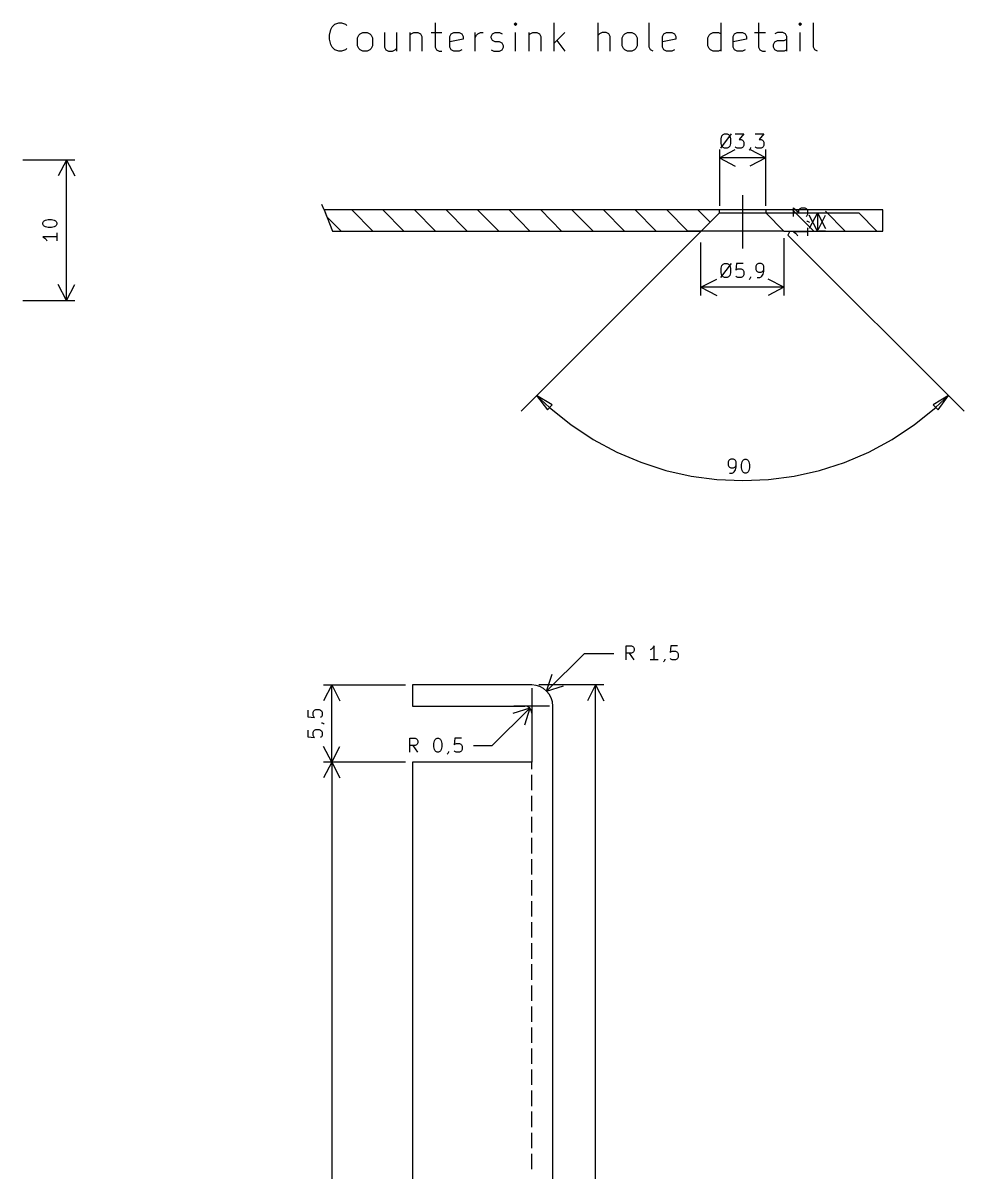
# Model space of a CAD drawing. Header units: millimetres. Extents: x 132 to 491, y -200 to -1.
# Drawn here: x 423.8 to 490.8, y -83 to -1.1 of the extents above; entities that cross this region are included whole.
import ezdxf

# ---------------------------------------------------------------- set-up
doc = ezdxf.new("R2010")
doc.units = ezdxf.units.MM
doc.layers.add('User.3', color=254, linetype='CONTINUOUS', true_color=0xb4dbd2)
doc.layers.add('User.4', color=57, linetype='CONTINUOUS', true_color=0x484848)

msp = doc.modelspace()

# ---------------------------------------------------------------- linework, layer by layer
at = {"layer": 'User.3', "linetype": 'CONTINUOUS'}
for p, q in [((445.644109, -1.99158), (445.739347, -1.610628)), ((445.739347, -1.610628), (445.834585, -1.420152)), ((445.834585, -1.420152), (446.025061, -1.229676)), ((446.025061, -1.229676), (446.310776, -1.134438)), ((446.310776, -1.134438), (446.501252, -1.134438)), ((446.501252, -1.134438), (446.786966, -1.229676)), ((446.786966, -1.229676), (446.882204, -1.324914)), ((453.167919, -1.134438), (453.167919, -2.848723)), ((458.882205, -1.134438), (458.786967, -1.229676)), ((458.786967, -1.229676), (458.882205, -1.324914)), ((458.977443, -1.229676), (458.882205, -1.134438)), ((458.882205, -1.134438), (458.882205, -1.324914)), ((458.882205, -1.324914), (458.977443, -1.229676)), ((461.64411, -3.134438), (461.64411, -1.134438)), ((464.786968, -3.134438), (464.786968, -1.134438)), ((468.406016, -2.848723), (468.406016, -1.134438)), ((473.548874, -3.134438), (473.548874, -1.134438)), ((476.215541, -1.134438), (476.215541, -2.848723)), ((479.167922, -1.134438), (479.072684, -1.229676)), ((479.072684, -1.229676), (479.167922, -1.324914)), ((479.26316, -1.229676), (479.167922, -1.134438)), ((479.167922, -1.134438), (479.167922, -1.324914)), ((479.167922, -1.324914), (479.26316, -1.229676)), ((480.120303, -2.848723), (480.120303, -1.134438)), ((445.644109, -2.277295), (445.644109, -1.99158)), ((445.739347, -2.658247), (445.644109, -2.277295)), ((447.644109, -2.182057), (447.739347, -1.99158)), ((447.644109, -2.753485), (447.644109, -2.182057)), ((447.739347, -1.99158), (447.834585, -1.896342)), ((447.834585, -1.896342), (448.025061, -1.801104)), ((448.025061, -1.801104), (448.310776, -1.801104)), ((448.310776, -1.801104), (448.501252, -1.896342)), ((448.501252, -1.896342), (448.59649, -1.99158)), ((448.59649, -1.99158), (448.691728, -2.182057)), ((448.691728, -2.182057), (448.691728, -2.753485)), ((449.548871, -1.801104), (449.548871, -2.848723)), ((450.406014, -1.801104), (450.406014, -3.134438)), ((451.358395, -1.801104), (451.358395, -3.134438)), ((451.358395, -1.99158), (451.453633, -1.896342)), ((451.453633, -1.896342), (451.644109, -1.801104)), ((451.644109, -1.801104), (451.929824, -1.801104)), ((451.929824, -1.801104), (452.1203, -1.896342)), ((452.1203, -1.896342), (452.215538, -2.086819)), ((452.215538, -2.086819), (452.215538, -3.134438)), ((452.882205, -1.801104), (453.644109, -1.801104)), ((454.215538, -2.086819), (454.310776, -1.896342)), ((454.215538, -2.848723), (454.215538, -2.086819)), ((455.167919, -2.277295), (454.215538, -2.467771)), ((454.310776, -1.896342), (454.501252, -1.801104)), ((454.501252, -1.801104), (454.882205, -1.801104)), ((454.882205, -1.801104), (455.072681, -1.896342)), ((455.072681, -1.896342), (455.167919, -2.086819)), ((455.167919, -2.086819), (455.167919, -2.277295)), ((456.025062, -3.134438), (456.025062, -1.801104)), ((456.025062, -2.182057), (456.1203, -1.99158)), ((456.1203, -1.99158), (456.215538, -1.896342)), ((456.215538, -1.896342), (456.406014, -1.801104)), ((456.406014, -1.801104), (456.596491, -1.801104)), ((457.167919, -2.086819), (457.263157, -1.896342)), ((457.167919, -2.182057), (457.167919, -2.086819)), ((457.263157, -2.372533), (457.167919, -2.182057)), ((457.263157, -1.896342), (457.453633, -1.801104)), ((457.453633, -2.467771), (457.263157, -2.372533)), ((457.453633, -1.801104), (457.739347, -1.801104)), ((457.739347, -1.801104), (457.929824, -1.896342)), ((458.882205, -3.134438), (458.882205, -1.801104)), ((459.834586, -1.801104), (459.834586, -3.134438)), ((459.834586, -1.99158), (459.929824, -1.896342)), ((459.929824, -1.896342), (460.1203, -1.801104)), ((460.1203, -1.801104), (460.406015, -1.801104)), ((460.406015, -1.801104), (460.596491, -1.896342)), ((460.596491, -1.896342), (460.691729, -2.086819)), ((460.691729, -2.086819), (460.691729, -3.134438)), ((462.406015, -1.801104), (461.64411, -2.563009)), ((461.834586, -2.372533), (462.406015, -3.134438)), ((464.882206, -1.896342), (464.786968, -1.99158)), ((465.072682, -1.801104), (464.882206, -1.896342)), ((465.358397, -1.801104), (465.072682, -1.801104)), ((465.548873, -1.896342), (465.358397, -1.801104)), ((465.644111, -2.086819), (465.548873, -1.896342)), ((465.644111, -3.134438), (465.644111, -2.086819)), ((466.501254, -2.182057), (466.596492, -1.99158)), ((466.501254, -2.753485), (466.501254, -2.182057)), ((466.596492, -1.99158), (466.69173, -1.896342)), ((466.69173, -1.896342), (466.882206, -1.801104)), ((466.882206, -1.801104), (467.167921, -1.801104)), ((467.167921, -1.801104), (467.358397, -1.896342)), ((467.358397, -1.896342), (467.453635, -1.99158)), ((467.453635, -1.99158), (467.548873, -2.182057)), ((467.548873, -2.182057), (467.548873, -2.753485)), ((469.358397, -2.086819), (469.453635, -1.896342)), ((469.358397, -2.848723), (469.358397, -2.086819)), ((470.310778, -2.277295), (469.358397, -2.467771)), ((469.453635, -1.896342), (469.644111, -1.801104)), ((469.644111, -1.801104), (470.025064, -1.801104)), ((470.025064, -1.801104), (470.21554, -1.896342)), ((470.21554, -1.896342), (470.310778, -2.086819)), ((470.310778, -2.086819), (470.310778, -2.277295)), ((472.596493, -2.182057), (472.691731, -1.99158)), ((472.596493, -2.753485), (472.596493, -2.182057)), ((472.691731, -1.99158), (472.786969, -1.896342)), ((472.786969, -1.896342), (472.977445, -1.801104)), ((472.977445, -1.801104), (473.358398, -1.801104)), ((473.358398, -1.801104), (473.548874, -1.896342)), ((474.406017, -2.086819), (474.501255, -1.896342)), ((474.406017, -2.848723), (474.406017, -2.086819)), ((475.358398, -2.277295), (474.406017, -2.467771)), ((474.501255, -1.896342), (474.691731, -1.801104)), ((474.691731, -1.801104), (475.072684, -1.801104)), ((475.072684, -1.801104), (475.26316, -1.896342)), ((475.26316, -1.896342), (475.358398, -2.086819)), ((475.358398, -2.086819), (475.358398, -2.277295)), ((475.929827, -1.801104), (476.691731, -1.801104)), ((477.548874, -1.801104), (477.358398, -1.896342)), ((477.358398, -2.467771), (477.548874, -2.372533)), ((477.929827, -1.801104), (477.548874, -1.801104)), ((477.548874, -2.372533), (478.025065, -2.372533)), ((478.120303, -1.896342), (477.929827, -1.801104)), ((478.025065, -2.372533), (478.215541, -2.277295)), ((478.215541, -2.086819), (478.120303, -1.896342)), ((478.215541, -3.134438), (478.215541, -2.086819)), ((479.167922, -3.134438), (479.167922, -1.801104)), ((445.834585, -2.848723), (445.739347, -2.658247)), ((446.025061, -3.0392), (445.834585, -2.848723)), ((446.310776, -3.134438), (446.025061, -3.0392)), ((446.501252, -3.134438), (446.310776, -3.134438)), ((446.786966, -3.0392), (446.501252, -3.134438)), ((446.882204, -2.943961), (446.786966, -3.0392)), ((447.739347, -2.943961), (447.644109, -2.753485)), ((447.834585, -3.0392), (447.739347, -2.943961)), ((448.025061, -3.134438), (447.834585, -3.0392)), ((448.310776, -3.134438), (448.025061, -3.134438)), ((448.501252, -3.0392), (448.310776, -3.134438)), ((448.59649, -2.943961), (448.501252, -3.0392)), ((448.691728, -2.753485), (448.59649, -2.943961)), ((449.548871, -2.848723), (449.644109, -3.0392)), ((449.644109, -3.0392), (449.834585, -3.134438)), ((449.834585, -3.134438), (450.1203, -3.134438)), ((450.1203, -3.134438), (450.310776, -3.0392)), ((450.310776, -3.0392), (450.406014, -2.943961)), ((453.167919, -2.848723), (453.263157, -3.0392)), ((453.263157, -3.0392), (453.453633, -3.134438)), ((453.453633, -3.134438), (453.644109, -3.134438)), ((454.310776, -3.0392), (454.215538, -2.848723)), ((454.501252, -3.134438), (454.310776, -3.0392)), ((454.882205, -3.134438), (454.501252, -3.134438)), ((455.072681, -3.0392), (454.882205, -3.134438)), ((457.167919, -3.0392), (457.358395, -3.134438)), ((457.358395, -3.134438), (457.739347, -3.134438)), ((457.739347, -2.467771), (457.453633, -2.467771)), ((457.929824, -2.563009), (457.739347, -2.467771)), ((457.739347, -3.134438), (457.929824, -3.0392)), ((458.025062, -2.753485), (457.929824, -2.563009)), ((457.929824, -3.0392), (458.025062, -2.848723)), ((458.025062, -2.848723), (458.025062, -2.753485)), ((466.596492, -2.943961), (466.501254, -2.753485)), ((466.69173, -3.0392), (466.596492, -2.943961)), ((466.882206, -3.134438), (466.69173, -3.0392)), ((467.167921, -3.134438), (466.882206, -3.134438)), ((467.358397, -3.0392), (467.167921, -3.134438)), ((467.453635, -2.943961), (467.358397, -3.0392)), ((467.548873, -2.753485), (467.453635, -2.943961)), ((468.501254, -3.0392), (468.406016, -2.848723)), ((468.69173, -3.134438), (468.501254, -3.0392)), ((469.453635, -3.0392), (469.358397, -2.848723)), ((469.644111, -3.134438), (469.453635, -3.0392)), ((470.025064, -3.134438), (469.644111, -3.134438)), ((470.21554, -3.0392), (470.025064, -3.134438)), ((472.691731, -2.943961), (472.596493, -2.753485)), ((472.786969, -3.0392), (472.691731, -2.943961)), ((472.977445, -3.134438), (472.786969, -3.0392)), ((473.358398, -3.134438), (472.977445, -3.134438)), ((473.548874, -3.0392), (473.358398, -3.134438)), ((474.501255, -3.0392), (474.406017, -2.848723)), ((474.691731, -3.134438), (474.501255, -3.0392)), ((475.072684, -3.134438), (474.691731, -3.134438)), ((475.26316, -3.0392), (475.072684, -3.134438)), ((476.215541, -2.848723), (476.310779, -3.0392)), ((476.310779, -3.0392), (476.501255, -3.134438)), ((476.501255, -3.134438), (476.691731, -3.134438)), ((477.26316, -2.658247), (477.358398, -2.467771)), ((477.26316, -2.848723), (477.26316, -2.658247)), ((477.358398, -3.0392), (477.26316, -2.848723)), ((477.548874, -3.134438), (477.358398, -3.0392)), ((478.025065, -3.134438), (477.548874, -3.134438)), ((478.215541, -3.0392), (478.025065, -3.134438)), ((480.215541, -3.0392), (480.120303, -2.848723)), ((480.406017, -3.134438), (480.215541, -3.0392)), ((474.258001, -9.043451), (473.496097, -10.043451)), ((473.543716, -9.376784), (473.591335, -9.186308)), ((473.543716, -9.710117), (473.543716, -9.376784)), ((473.591335, -9.900593), (473.543716, -9.710117)), ((473.591335, -9.186308), (473.686573, -9.09107)), ((473.686573, -9.09107), (473.781811, -9.043451)), ((473.781811, -9.043451), (473.972287, -9.043451)), ((473.972287, -9.043451), (474.067525, -9.09107)), ((474.067525, -9.09107), (474.162763, -9.186308)), ((474.162763, -9.186308), (474.210382, -9.376784)), ((474.210382, -9.710117), (474.162763, -9.900593)), ((474.210382, -9.376784), (474.210382, -9.710117)), ((474.543716, -9.043451), (475.162763, -9.043451)), ((475.162763, -9.043451), (474.82943, -9.424403)), ((474.82943, -9.424403), (474.972287, -9.424403)), ((474.972287, -9.424403), (475.067525, -9.472022)), ((475.067525, -9.472022), (475.115144, -9.519641)), ((475.115144, -9.519641), (475.162763, -9.614879)), ((475.162763, -9.614879), (475.162763, -9.852974)), ((475.972287, -9.043451), (476.591334, -9.043451)), ((476.591334, -9.043451), (476.258001, -9.424403)), ((476.258001, -9.424403), (476.400858, -9.424403)), ((476.400858, -9.424403), (476.496096, -9.472022)), ((476.496096, -9.472022), (476.543715, -9.519641)), ((476.543715, -9.519641), (476.591334, -9.614879)), ((476.591334, -9.614879), (476.591334, -9.852974)), ((473.416581, -10.738632), (474.543085, -10.152211)), ((473.416581, -10.152212), (473.416581, -14.160268)), ((473.686573, -9.995832), (473.591335, -9.900593)), ((473.781811, -10.043451), (473.686573, -9.995832)), ((473.972287, -10.043451), (473.781811, -10.043451)), ((474.067525, -9.995832), (473.972287, -10.043451)), ((474.162763, -9.900593), (474.067525, -9.995832)), ((474.591335, -9.995832), (474.543716, -9.948212)), ((474.686573, -10.043451), (474.591335, -9.995832)), ((474.972287, -10.043451), (474.686573, -10.043451)), ((475.067525, -9.995832), (474.972287, -10.043451)), ((475.115144, -9.948212), (475.067525, -9.995832)), ((475.162763, -9.852974), (475.115144, -9.948212)), ((475.591335, -10.138689), (475.543716, -10.186308)), ((475.638954, -10.043451), (475.591335, -10.138689)), ((476.71847, -10.738632), (475.591966, -10.152211)), ((475.638954, -9.995832), (475.638954, -10.043451)), ((476.019906, -9.995832), (475.972287, -9.948212)), ((476.115144, -10.043451), (476.019906, -9.995832)), ((476.400858, -10.043451), (476.115144, -10.043451)), ((476.496096, -9.995832), (476.400858, -10.043451)), ((476.543715, -9.948212), (476.496096, -9.995832)), ((476.591334, -9.852974), (476.543715, -9.948212)), ((476.71847, -14.161368), (476.71847, -10.152212)), ((427.48642, -10.9), (423.8, -10.9)), ((426.9, -10.9), (426.313579, -12.026504)), ((426.9, -20.9), (426.9, -10.9)), ((426.9, -10.9), (427.486421, -12.026504)), ((476.71847, -10.738632), (473.416581, -10.738632)), ((473.416581, -10.738632), (474.543085, -11.325053)), ((476.71847, -10.738632), (475.591966, -11.325053)), ((475.067472, -13.391367), (475.067472, -14.661368)), ((445.254399, -14.438019), (445.095644, -14.056985)), ((445.254399, -14.438019), (445.4449, -14.945983)), ((445.254399, -14.438019), (445.857644, -15.96198)), ((473.416581, -14.438019), (445.254399, -14.438019)), ((447.222889, -14.438019), (448.715139, -15.96198)), ((449.445391, -14.438019), (450.937631, -15.96198)), ((451.699631, -14.438019), (453.191881, -15.96198)), ((453.953879, -14.438019), (455.446121, -15.96198)), ((456.176371, -14.438019), (457.700369, -15.96198)), ((458.430621, -14.438019), (459.922861, -15.96198)), ((460.684861, -14.438019), (462.177111, -15.96198)), ((462.907361, -14.438019), (464.431351, -15.96198)), ((465.161601, -14.438019), (466.653851, -15.96198)), ((467.415851, -14.438019), (468.908091, -15.96198)), ((469.670091, -14.438019), (471.162341, -15.96198)), ((471.892593, -14.438019), (472.749838, -15.327017)), ((472.114834, -15.96198), (473.416581, -14.660268)), ((473.416581, -14.660268), (472.749838, -15.327017)), ((473.416581, -14.660268), (473.416581, -14.438019)), ((476.718579, -14.438019), (473.416581, -14.438019)), ((473.416581, -14.660268), (476.71847, -14.660268)), ((475.067472, -14.661368), (475.067472, -15.963083)), ((476.718579, -14.438019), (476.71847, -14.439117)), ((476.71847, -14.439117), (476.71847, -14.660268)), ((485.06872, -14.439117), (476.71847, -14.439117)), ((476.71847, -14.661368), (478.020222, -15.963083)), ((476.718579, -14.660268), (483.349688, -14.660268)), ((478.623469, -14.439117), (480.147472, -15.963083)), ((478.706386, -14.930171), (478.706386, -14.311124)), ((478.706386, -14.311124), (479.087338, -14.644457)), ((479.087338, -14.5016), (479.134957, -14.406362)), ((479.087338, -14.644457), (479.087338, -14.5016)), ((479.134957, -14.406362), (479.182576, -14.358743)), ((479.182576, -14.358743), (479.277814, -14.311124)), ((479.277814, -14.311124), (479.515909, -14.311124)), ((479.515909, -14.311124), (479.611147, -14.358743)), ((479.611147, -14.358743), (479.658767, -14.406362)), ((479.658767, -14.406362), (479.706386, -14.5016)), ((479.706386, -14.5016), (479.706386, -14.787314)), ((480.401567, -14.660268), (479.815146, -15.786772)), ((480.401567, -14.660268), (480.401567, -15.96198)), ((480.401567, -14.660268), (480.987988, -15.786772)), ((480.534134, -14.660268), (480.987987, -14.660268)), ((480.985096, -14.547571), (482.370063, -15.96198)), ((483.349688, -14.660268), (484.624314, -15.96198)), ((485.06872, -15.963083), (485.06872, -14.439117)), ((425.204819, -15.37619), (425.252438, -15.280952)), ((425.204819, -15.471428), (425.204819, -15.37619)), ((425.252438, -15.566666), (425.204819, -15.471428)), ((425.252438, -15.280952), (425.300057, -15.233333)), ((425.300057, -15.233333), (425.395295, -15.185714)), ((425.395295, -15.185714), (425.585771, -15.138095)), ((425.585771, -15.138095), (425.823866, -15.138095)), ((425.823866, -15.138095), (426.014342, -15.185714)), ((426.014342, -15.185714), (426.10958, -15.233333)), ((426.10958, -15.233333), (426.1572, -15.280952)), ((426.1572, -15.280952), (426.204819, -15.37619)), ((426.204819, -15.471428), (426.1572, -15.566666)), ((426.204819, -15.37619), (426.204819, -15.471428)), ((445.4449, -14.945983), (446.460889, -15.96198)), ((479.658767, -14.882552), (479.611147, -14.930171)), ((479.706386, -14.787314), (479.658767, -14.882552)), ((479.658767, -15.263504), (479.706386, -15.263504)), ((479.706386, -15.263504), (479.801624, -15.311123)), ((479.801624, -15.311123), (479.849243, -15.358742)), ((480.401567, -15.96198), (479.815146, -14.835476)), ((480.401567, -15.96198), (480.987988, -14.835476)), ((425.300057, -15.614285), (425.252438, -15.566666)), ((425.395295, -15.661904), (425.300057, -15.614285)), ((425.585771, -15.709523), (425.395295, -15.661904)), ((425.823866, -15.709523), (425.585771, -15.709523)), ((426.014342, -15.661904), (425.823866, -15.709523)), ((426.10958, -15.614285), (426.014342, -15.661904)), ((426.1572, -15.566666), (426.10958, -15.614285)), ((426.204819, -16.090476), (426.204819, -16.661904)), ((445.857644, -15.96198), (472.114834, -15.96198)), ((472.114834, -15.962017), (459.287866, -28.788952)), ((478.020328, -15.96198), (471.162341, -15.96198)), ((475.067472, -15.963083), (475.067472, -17.201352)), ((478.020222, -15.963083), (485.06872, -15.963083)), ((478.43307, -15.96198), (478.306076, -16.247765)), ((478.306076, -16.247765), (490.847295, -28.788952)), ((478.43307, -15.96198), (482.370063, -15.96198)), ((479.706386, -16.025409), (478.706386, -16.025409)), ((478.706386, -16.025409), (478.849243, -16.120647)), ((478.849243, -16.120647), (478.944481, -16.215885)), ((478.944481, -16.215885), (478.9921, -16.311123)), ((479.706386, -15.739695), (479.706386, -16.311123)), ((480.987987, -15.96198), (480.534134, -15.96198)), ((426.204819, -16.37619), (425.204819, -16.37619)), ((425.204819, -16.37619), (425.347676, -16.471428)), ((425.347676, -16.471428), (425.442914, -16.566666)), ((425.442914, -16.566666), (425.490533, -16.661904)), ((472.10135, -20.550052), (472.10135, -16.763632)), ((478.020328, -16.46198), (478.020328, -20.550052)), ((474.251315, -18.268451), (473.489411, -19.268451)), ((473.53703, -18.601784), (473.584649, -18.411308)), ((473.53703, -18.935117), (473.53703, -18.601784)), ((473.584649, -18.411308), (473.679887, -18.31607)), ((473.679887, -18.31607), (473.775125, -18.268451)), ((473.775125, -18.268451), (473.965601, -18.268451)), ((473.965601, -18.268451), (474.060839, -18.31607)), ((474.060839, -18.31607), (474.156077, -18.411308)), ((474.156077, -18.411308), (474.203696, -18.601784)), ((474.203696, -18.601784), (474.203696, -18.935117)), ((474.632268, -18.268451), (474.584649, -18.744641)), ((474.584649, -18.744641), (474.632268, -18.697022)), ((475.108458, -18.268451), (474.632268, -18.268451)), ((474.632268, -18.697022), (474.727506, -18.649403)), ((474.727506, -18.649403), (474.965601, -18.649403)), ((474.965601, -18.649403), (475.060839, -18.697022)), ((475.060839, -18.697022), (475.108458, -18.744641)), ((475.108458, -18.744641), (475.156077, -18.839879)), ((476.060839, -18.363689), (476.01322, -18.458927)), ((476.01322, -18.458927), (476.01322, -18.697022)), ((476.01322, -18.697022), (476.060839, -18.79226)), ((476.108458, -18.31607), (476.060839, -18.363689)), ((476.060839, -18.79226), (476.108458, -18.839879)), ((476.203696, -18.268451), (476.108458, -18.31607)), ((476.394172, -18.268451), (476.203696, -18.268451)), ((476.48941, -18.31607), (476.394172, -18.268451)), ((476.537029, -18.363689), (476.48941, -18.31607)), ((476.48941, -18.839879), (476.537029, -18.79226)), ((476.584648, -18.458927), (476.537029, -18.363689)), ((476.537029, -18.79226), (476.584648, -18.697022)), ((476.584648, -18.839879), (476.584648, -18.458927)), ((472.10135, -19.963632), (473.227854, -19.377211)), ((473.584649, -19.125593), (473.53703, -18.935117)), ((473.679887, -19.220832), (473.584649, -19.125593)), ((473.775125, -19.268451), (473.679887, -19.220832)), ((473.965601, -19.268451), (473.775125, -19.268451)), ((474.060839, -19.220832), (473.965601, -19.268451)), ((474.156077, -19.125593), (474.060839, -19.220832)), ((474.203696, -18.935117), (474.156077, -19.125593)), ((474.632268, -19.220832), (474.584649, -19.173212)), ((474.727506, -19.268451), (474.632268, -19.220832)), ((474.965601, -19.268451), (474.727506, -19.268451)), ((475.060839, -19.220832), (474.965601, -19.268451)), ((475.108458, -19.173212), (475.060839, -19.220832)), ((475.156077, -19.077974), (475.108458, -19.173212)), ((475.156077, -18.839879), (475.156077, -19.077974)), ((475.584649, -19.363689), (475.53703, -19.411308)), ((475.632268, -19.268451), (475.584649, -19.363689)), ((475.632268, -19.220832), (475.632268, -19.268451)), ((476.108458, -18.839879), (476.203696, -18.887498)), ((476.108458, -19.268451), (476.298934, -19.268451)), ((476.203696, -18.887498), (476.394172, -18.887498)), ((476.298934, -19.268451), (476.394172, -19.220832)), ((476.394172, -18.887498), (476.48941, -18.839879)), ((476.394172, -19.220832), (476.441791, -19.173212)), ((476.441791, -19.173212), (476.537029, -19.030355)), ((476.537029, -19.030355), (476.584648, -18.839879)), ((478.020328, -19.963632), (476.893824, -19.377211)), ((426.9, -20.9), (426.313579, -19.773496)), ((426.9, -20.9), (427.486421, -19.773496)), ((478.020328, -19.963632), (472.10135, -19.963632)), ((472.10135, -19.963632), (473.227854, -20.550053)), ((478.020328, -19.963632), (476.893824, -20.550053)), ((423.8, -20.9), (427.48642, -20.9)), ((460.399112, -27.67774), (461.161112, -28.693738)), ((461.319865, -28.53497), (460.399112, -27.67774)), ((461.510357, -28.344453), (460.399112, -27.67774)), ((489.736049, -27.67774), (488.656551, -28.344453)), ((488.815306, -28.53497), (489.736049, -27.67774)), ((489.005799, -28.693738), (489.736049, -27.67774)), ((461.161112, -28.693738), (461.510357, -28.344453)), ((461.319865, -28.53497), (461.321379, -28.521235)), ((461.321379, -28.521235), (462.838204, -29.74464)), ((487.323837, -29.748266), (488.841024, -28.525309)), ((488.656551, -28.344453), (489.005799, -28.693738)), ((488.841024, -28.525309), (488.815306, -28.53497)), ((462.838204, -29.74464), (464.436242, -30.804967)), ((485.725486, -30.808119), (487.323837, -29.748266)), ((464.436242, -30.804967), (466.103895, -31.702214)), ((484.057568, -31.704872), (485.725486, -30.808119)), ((466.103895, -31.702214), (467.829563, -32.436378)), ((482.331682, -32.438525), (484.057568, -31.704872)), ((467.829563, -32.436378), (469.601649, -33.007458)), ((474.088129, -32.303689), (474.04051, -32.398927)), ((474.04051, -32.398927), (474.04051, -32.637022)), ((474.04051, -32.637022), (474.088129, -32.73226)), ((474.135748, -32.25607), (474.088129, -32.303689)), ((474.088129, -32.73226), (474.135748, -32.779879)), ((474.230986, -32.208451), (474.135748, -32.25607)), ((474.421462, -32.208451), (474.230986, -32.208451)), ((474.5167, -32.25607), (474.421462, -32.208451)), ((474.564319, -32.303689), (474.5167, -32.25607)), ((474.5167, -32.779879), (474.564319, -32.73226)), ((474.611938, -32.398927), (474.564319, -32.303689)), ((474.564319, -32.73226), (474.611938, -32.637022)), ((474.611938, -32.779879), (474.611938, -32.398927)), ((474.992891, -32.589403), (475.04051, -32.398927)), ((474.992891, -32.827498), (474.992891, -32.589403)), ((475.04051, -32.398927), (475.088129, -32.303689)), ((475.088129, -32.303689), (475.135748, -32.25607)), ((475.135748, -32.25607), (475.230986, -32.208451)), ((475.230986, -32.208451), (475.326224, -32.208451)), ((475.326224, -32.208451), (475.421462, -32.25607)), ((475.421462, -32.25607), (475.469081, -32.303689)), ((475.469081, -32.303689), (475.5167, -32.398927)), ((475.5167, -32.398927), (475.564319, -32.589403)), ((475.564319, -32.589403), (475.564319, -32.827498)), ((480.559427, -33.00908), (482.331682, -32.438525)), ((469.601649, -33.007458), (471.408554, -33.415453)), ((471.408554, -33.415453), (473.238681, -33.66036)), ((474.135748, -32.779879), (474.230986, -32.827498)), ((474.135748, -33.208451), (474.326224, -33.208451)), ((474.230986, -32.827498), (474.421462, -32.827498)), ((474.326224, -33.208451), (474.421462, -33.160832)), ((474.421462, -32.827498), (474.5167, -32.779879)), ((474.421462, -33.160832), (474.469081, -33.113212)), ((474.469081, -33.113212), (474.564319, -32.970355)), ((474.564319, -32.970355), (474.611938, -32.779879)), ((475.04051, -33.017974), (474.992891, -32.827498)), ((475.088129, -33.113212), (475.04051, -33.017974)), ((475.135748, -33.160832), (475.088129, -33.113212)), ((475.230986, -33.208451), (475.135748, -33.160832)), ((475.326224, -33.208451), (475.230986, -33.208451)), ((475.421462, -33.160832), (475.326224, -33.208451)), ((475.469081, -33.113212), (475.421462, -33.160832)), ((475.5167, -33.017974), (475.469081, -33.113212)), ((475.564319, -32.827498), (475.5167, -33.017974)), ((476.922202, -33.660905), (478.752401, -33.41654)), ((478.752401, -33.41654), (480.559427, -33.00908)), ((473.238681, -33.66036), (475.08043, -33.742178)), ((475.08043, -33.742178), (476.922202, -33.660905)), ((466.766667, -46.500082), (466.766667, -45.500082)), ((466.766667, -45.500082), (467.147619, -45.500082)), ((467.147619, -45.500082), (467.242857, -45.547701)), ((467.242857, -45.547701), (467.290476, -45.59532)), ((467.290476, -45.59532), (467.338095, -45.690558)), ((467.338095, -45.833415), (467.290476, -45.928653)), ((467.338095, -45.690558), (467.338095, -45.833415)), ((468.576191, -45.738177), (468.480953, -45.785796)), ((468.671429, -45.642939), (468.576191, -45.738177)), ((468.766667, -45.500082), (468.671429, -45.642939)), ((468.766667, -46.500082), (468.766667, -45.500082)), ((469.957143, -45.500082), (469.909524, -45.976272)), ((470.433333, -45.500082), (469.957143, -45.500082)), ((461.11066, -48.73934), (463.804737, -46.045263)), ((463.804737, -46.045263), (465.903572, -46.045263)), ((467.147619, -46.023891), (466.766667, -46.023891)), ((467.338095, -46.500082), (467.004762, -46.023891)), ((467.242857, -45.976272), (467.147619, -46.023891)), ((467.290476, -45.928653), (467.242857, -45.976272)), ((469.052381, -46.500082), (468.480953, -46.500082)), ((469.480953, -46.59532), (469.433334, -46.642939)), ((469.528572, -46.500082), (469.480953, -46.59532)), ((469.528572, -46.452463), (469.528572, -46.500082)), ((469.909524, -45.976272), (469.957143, -45.928653)), ((469.957143, -46.452463), (469.909524, -46.404843)), ((469.957143, -45.928653), (470.052381, -45.881034)), ((470.052381, -46.500082), (469.957143, -46.452463)), ((470.052381, -45.881034), (470.290476, -45.881034)), ((470.290476, -46.500082), (470.052381, -46.500082)), ((470.290476, -45.881034), (470.385714, -45.928653)), ((470.385714, -46.452463), (470.290476, -46.500082)), ((470.385714, -45.928653), (470.433333, -45.976272)), ((470.433333, -46.404843), (470.385714, -46.452463)), ((470.433333, -45.976272), (470.480952, -46.07151)), ((470.480952, -46.309605), (470.433333, -46.404843)), ((470.480952, -46.07151), (470.480952, -46.309605)), ((445.8, -48.3), (445.213579, -49.426504)), ((445.21358, -48.3), (451.05, -48.3)), ((445.8, -53.8), (445.8, -48.3)), ((445.8, -48.3), (446.386421, -49.426504)), ((451.55, -48.3), (451.55, -49.8)), ((460.05, -48.3), (451.55, -48.3)), ((465.18642, -48.3), (460.55, -48.3)), ((461.11066, -48.73934), (461.492556, -47.528119)), ((464.6, -48.3), (464.013579, -49.426504)), ((464.6, -166.3), (464.6, -48.3)), ((464.6, -48.3), (465.186421, -49.426504)), ((460.049999, -48.530001), (460.049999, -51.070001)), ((460.049999, -48.530001), (460.049999, -51.070001)), ((461.11066, -48.73934), (462.321881, -48.357444)), ((451.55, -49.8), (459.55, -49.8)), ((461.319999, -49.800001), (458.779999, -49.800001)), ((461.319999, -49.800001), (458.779999, -49.800001)), ((461.55, -164.8), (461.55, -49.8)), ((444.104819, -50.097619), (444.104819, -50.573809)), ((444.104819, -50.573809), (444.581009, -50.621428)), ((444.485771, -50.240476), (444.53339, -50.145238)), ((444.485771, -50.478571), (444.485771, -50.240476)), ((444.53339, -50.573809), (444.485771, -50.478571)), ((444.53339, -50.145238), (444.581009, -50.097619)), ((444.581009, -50.621428), (444.53339, -50.573809)), ((444.581009, -50.097619), (444.676247, -50.05)), ((444.676247, -50.05), (444.914342, -50.05)), ((444.914342, -50.05), (445.00958, -50.097619)), ((445.00958, -50.097619), (445.0572, -50.145238)), ((445.0572, -50.573809), (445.00958, -50.621428)), ((445.0572, -50.145238), (445.104819, -50.240476)), ((445.104819, -50.478571), (445.0572, -50.573809)), ((445.104819, -50.240476), (445.104819, -50.478571)), ((459.903553, -49.946447), (457.209476, -52.640524)), ((459.903553, -49.946447), (458.692332, -50.328343)), ((459.903553, -49.946447), (459.521657, -51.157668)), ((460.05, -50.3), (460.05, -53.8)), ((444.104819, -51.52619), (444.104819, -52.00238)), ((444.485771, -51.669047), (444.53339, -51.573809)), ((444.53339, -51.573809), (444.581009, -51.52619)), ((444.581009, -51.52619), (444.676247, -51.478571)), ((444.676247, -51.478571), (444.914342, -51.478571)), ((444.914342, -51.478571), (445.00958, -51.52619)), ((445.00958, -51.52619), (445.0572, -51.573809)), ((445.0572, -51.00238), (445.104819, -51.00238)), ((445.0572, -51.573809), (445.104819, -51.669047)), ((445.104819, -51.00238), (445.200057, -51.049999)), ((445.200057, -51.049999), (445.247676, -51.097618)), ((444.104819, -52.00238), (444.581009, -52.049999)), ((444.485771, -51.907142), (444.485771, -51.669047)), ((444.53339, -52.00238), (444.485771, -51.907142)), ((444.581009, -52.049999), (444.53339, -52.00238)), ((445.0572, -52.00238), (445.00958, -52.049999)), ((445.104819, -51.907142), (445.0572, -52.00238)), ((445.104819, -51.669047), (445.104819, -51.907142)), ((451.366667, -53.095343), (451.366667, -52.095343)), ((451.366667, -52.095343), (451.747619, -52.095343)), ((451.747619, -52.095343), (451.842857, -52.142962)), ((451.842857, -52.142962), (451.890476, -52.190581)), ((451.890476, -52.190581), (451.938095, -52.285819)), ((451.938095, -52.285819), (451.938095, -52.428676)), ((453.080953, -52.476295), (453.128572, -52.285819)), ((453.128572, -52.285819), (453.176191, -52.190581)), ((453.176191, -52.190581), (453.22381, -52.142962)), ((453.22381, -52.142962), (453.319048, -52.095343)), ((453.319048, -52.095343), (453.414286, -52.095343)), ((453.414286, -52.095343), (453.509524, -52.142962)), ((453.509524, -52.142962), (453.557143, -52.190581)), ((453.557143, -52.190581), (453.604762, -52.285819)), ((453.604762, -52.285819), (453.652381, -52.476295)), ((454.557143, -52.095343), (454.509524, -52.571533)), ((455.033333, -52.095343), (454.557143, -52.095343)), ((445.8, -53.8), (445.213579, -52.673496)), ((445.8, -53.8), (446.386421, -52.673496)), ((451.747619, -52.619152), (451.366667, -52.619152)), ((451.938095, -53.095343), (451.604762, -52.619152)), ((451.842857, -52.571533), (451.747619, -52.619152)), ((451.890476, -52.523914), (451.842857, -52.571533)), ((451.938095, -52.428676), (451.890476, -52.523914)), ((453.080953, -52.71439), (453.080953, -52.476295)), ((453.128572, -52.904866), (453.080953, -52.71439)), ((453.176191, -53.000104), (453.128572, -52.904866)), ((453.22381, -53.047724), (453.176191, -53.000104)), ((453.319048, -53.095343), (453.22381, -53.047724)), ((453.414286, -53.095343), (453.319048, -53.095343)), ((453.509524, -53.047724), (453.414286, -53.095343)), ((453.557143, -53.000104), (453.509524, -53.047724)), ((453.604762, -52.904866), (453.557143, -53.000104)), ((453.652381, -52.71439), (453.604762, -52.904866)), ((453.652381, -52.476295), (453.652381, -52.71439)), ((454.080953, -53.190581), (454.033334, -53.2382)), ((454.128572, -53.095343), (454.080953, -53.190581)), ((454.128572, -53.047724), (454.128572, -53.095343)), ((454.509524, -52.571533), (454.557143, -52.523914)), ((454.557143, -53.047724), (454.509524, -53.000104)), ((454.557143, -52.523914), (454.652381, -52.476295)), ((454.652381, -53.095343), (454.557143, -53.047724)), ((454.652381, -52.476295), (454.890476, -52.476295)), ((454.890476, -53.095343), (454.652381, -53.095343)), ((454.890476, -52.476295), (454.985714, -52.523914)), ((454.985714, -53.047724), (454.890476, -53.095343)), ((454.985714, -52.523914), (455.033333, -52.571533)), ((455.033333, -53.000104), (454.985714, -53.047724)), ((455.033333, -52.571533), (455.080952, -52.666771)), ((455.080952, -52.904866), (455.033333, -53.000104)), ((455.080952, -52.666771), (455.080952, -52.904866)), ((457.209476, -52.640524), (455.896429, -52.640524)), ((445.8, -53.8), (445.213579, -54.926504)), ((451.05, -53.8), (445.21358, -53.8)), ((445.8, -53.8), (445.8, -160.8)), ((445.8, -53.8), (446.386421, -54.926504)), ((451.55, -53.8), (451.55, -160.8)), ((460.05, -53.8), (451.55, -53.8)), ((460.05, -54.3), (460.05, -53.8)), ((460.05, -55.8), (460.05, -54.7)), ((460.05, -57.3), (460.05, -56.2)), ((460.05, -58.8), (460.05, -57.7)), ((460.05, -60.3), (460.05, -59.2)), ((460.05, -61.8), (460.05, -60.7)), ((460.05, -63.3), (460.05, -62.2)), ((460.05, -64.8), (460.05, -63.7)), ((460.05, -66.3), (460.05, -65.2)), ((460.05, -67.8), (460.05, -66.7)), ((460.05, -69.3), (460.05, -68.2)), ((460.05, -70.8), (460.05, -69.7)), ((460.05, -72.3), (460.05, -71.2)), ((460.05, -73.8), (460.05, -72.7)), ((460.05, -75.3), (460.05, -74.2)), ((460.05, -76.8), (460.05, -75.7)), ((460.05, -78.3), (460.05, -77.2)), ((460.05, -79.8), (460.05, -78.7)), ((460.05, -81.3), (460.05, -80.2)), ((460.05, -82.8), (460.05, -81.7))]:
    msp.add_line(p, q, dxfattribs=at)
at = {"layer": 'User.3'}
for centre, radius in [((460.05, -49.8), 1.5), ((459.55, -50.3), 0.5)]:
    msp.add_arc(centre, radius, 0, 90, dxfattribs=at)
at = {"layer": 'User.4', "linetype": 'CONTINUOUS'}
for p, q in [((451.55, -48.3), (451.55, -49.8)), ((460.05, -48.3), (451.55, -48.3)), ((451.55, -49.8), (459.55, -49.8)), ((461.55, -164.8), (461.55, -49.8)), ((460.05, -50.3), (460.05, -53.8)), ((451.55, -53.8), (451.55, -160.8)), ((460.05, -53.8), (451.55, -53.8)), ((460.05, -54.3), (460.05, -53.8)), ((460.05, -55.8), (460.05, -54.7)), ((460.05, -57.3), (460.05, -56.2)), ((460.05, -58.8), (460.05, -57.7)), ((460.05, -60.3), (460.05, -59.2)), ((460.05, -61.8), (460.05, -60.7)), ((460.05, -63.3), (460.05, -62.2)), ((460.05, -64.8), (460.05, -63.7)), ((460.05, -66.3), (460.05, -65.2)), ((460.05, -67.8), (460.05, -66.7)), ((460.05, -69.3), (460.05, -68.2)), ((460.05, -70.8), (460.05, -69.7)), ((460.05, -72.3), (460.05, -71.2)), ((460.05, -73.8), (460.05, -72.7)), ((460.05, -75.3), (460.05, -74.2)), ((460.05, -76.8), (460.05, -75.7)), ((460.05, -78.3), (460.05, -77.2)), ((460.05, -79.8), (460.05, -78.7)), ((460.05, -81.3), (460.05, -80.2)), ((460.05, -82.8), (460.05, -81.7))]:
    msp.add_line(p, q, dxfattribs=at)
at = {"layer": 'User.4'}
for centre, radius in [((460.05, -49.8), 1.5), ((459.55, -50.3), 0.5)]:
    msp.add_arc(centre, radius, 0, 90, dxfattribs=at)

doc.saveas('drawing.dxf')
